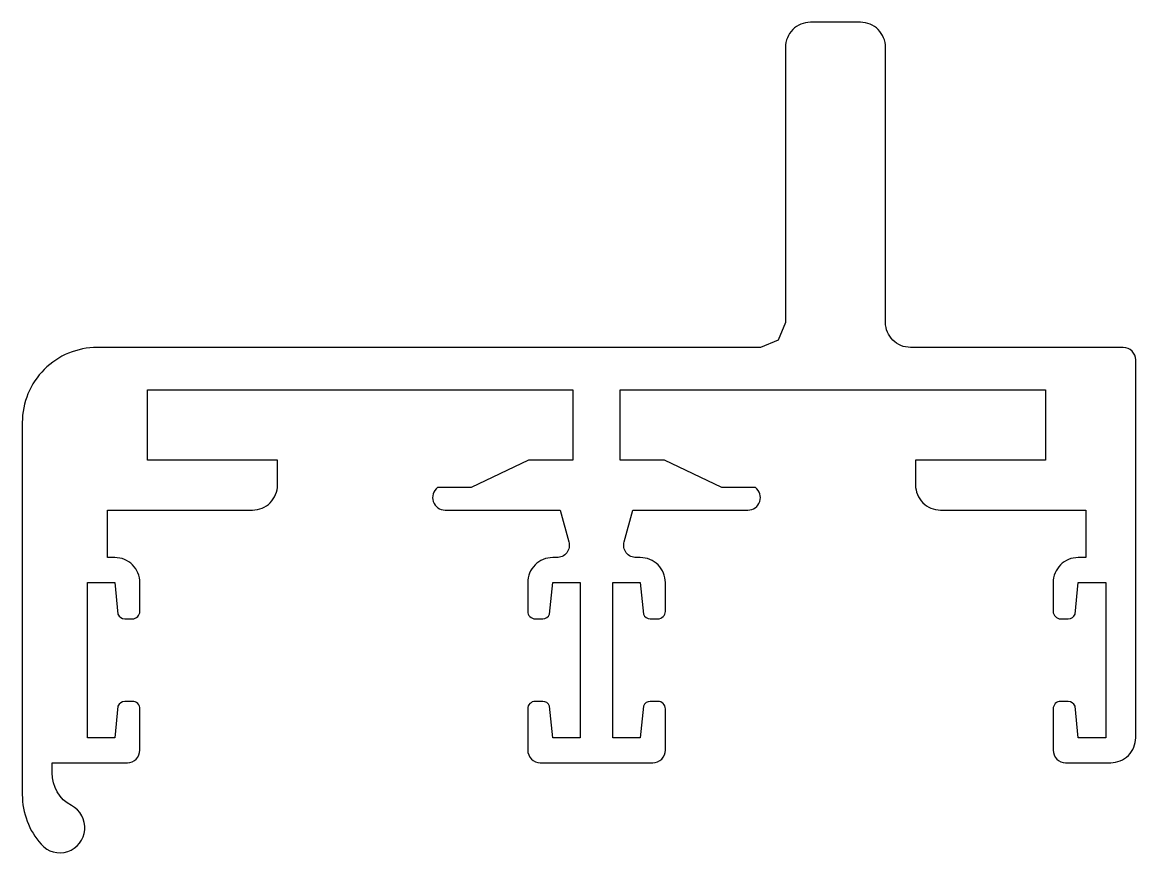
# Model space of a CAD drawing. Extents: x 1425.8 to 1470.3, y -17.7 to 15.5.
import ezdxf

# ---------------------------------------------------------------- set-up
doc = ezdxf.new("R2010")
doc.units = 0
doc.header["$LTSCALE"] = 15
doc.layers.get('0').update_dxf_attribs({"linetype": 'CONTINUOUS'})

msp = doc.modelspace()

# ---------------------------------------------------------------- linework, layer by layer
msp.add_lwpolyline([(1467.027, -13.59, 0.416942), (1467.522, -14.09), (1469.327, -14.09, 0.414214), (1470.327, -13.09), (1470.327, 2.01, 0.414214), (1469.827, 2.51), (1461.327, 2.51, -0.414214), (1460.327, 3.51), (1460.327, 14.51, 0.414214), (1459.327, 15.51), (1457.327, 15.51, 0.414214), (1456.327, 14.51), (1456.327, 3.51), (1456.034, 2.803), (1455.327, 2.51), (1428.827, 2.51, 0.414214), (1425.827, -0.49), (1425.827, -15.367, 0.182676), (1426.577, -17.352, 1.200339), (1427.793, -15.805, -0.285302), (1427.027, -14.498), (1427.027, -14.09), (1430.027, -14.09, 0.419675), (1430.527, -13.59), (1430.527, -11.94, 0.427603), (1430.227, -11.64), (1429.926, -11.64, 0.292558), (1429.649, -11.824), (1429.527, -13.09), (1428.427, -13.09), (1428.427, -6.89), (1429.527, -6.89), (1429.649, -8.157, 0.301758), (1429.926, -8.34), (1430.227, -8.34, 0.414199), (1430.527, -8.04), (1430.527, -6.89, 0.415726), (1429.527, -5.89), (1429.227, -5.89), (1429.227, -3.99), (1435.027, -3.99, 0.416641), (1436.027, -2.99), (1436.027, -1.99), (1430.827, -1.99), (1430.827, 0.81), (1447.827, 0.81), (1447.827, -1.99), (1446.06, -1.99), (1443.765, -3.092), (1442.423, -3.092, 0.717755), (1442.727, -3.99), (1447.327, -3.99), (1447.667, -5.261, -0.516569), (1447.184, -5.89), (1447.027, -5.89, 0.414214), (1446.027, -6.89), (1446.027, -8.04, 0.414214), (1446.327, -8.34), (1446.627, -8.34, 0.301752), (1446.904, -8.157), (1447.027, -6.89), (1448.127, -6.89), (1448.127, -13.09), (1447.027, -13.09), (1446.904, -11.824, 0.301758), (1446.627, -11.64), (1446.327, -11.64, 0.414206), (1446.027, -11.94), (1446.027, -13.59, 0.414214), (1446.527, -14.09), (1448.777, -14.09), (1451.027, -14.09, 0.414214), (1451.527, -13.59), (1451.527, -11.94, 0.414206), (1451.227, -11.64), (1450.926, -11.64, 0.301758), (1450.649, -11.824), (1450.527, -13.09), (1449.427, -13.09), (1449.427, -6.89), (1450.527, -6.89), (1450.649, -8.157, 0.301752), (1450.926, -8.34), (1451.227, -8.34, 0.414214), (1451.527, -8.04), (1451.527, -6.89, 0.414214), (1450.527, -5.89), (1450.369, -5.89, -0.516569), (1449.886, -5.261), (1450.227, -3.99), (1454.827, -3.99, 0.717755), (1455.13, -3.092), (1453.788, -3.092), (1451.493, -1.99), (1449.727, -1.99), (1449.727, 0.81), (1466.727, 0.81), (1466.727, -1.99), (1461.527, -1.99), (1461.527, -2.99, 0.416641), (1462.527, -3.99), (1468.327, -3.99), (1468.327, -5.89), (1468.027, -5.89, 0.415726), (1467.027, -6.89), (1467.027, -8.04, 0.414199), (1467.327, -8.34), (1467.627, -8.34, 0.301758), (1467.904, -8.157), (1468.027, -6.89), (1469.127, -6.89), (1469.127, -13.09), (1468.027, -13.09), (1467.904, -11.824, 0.292558), (1467.627, -11.64), (1467.327, -11.64, 0.427603), (1467.027, -11.94)], format="xyb", close=True)

doc.saveas('drawing.dxf')
